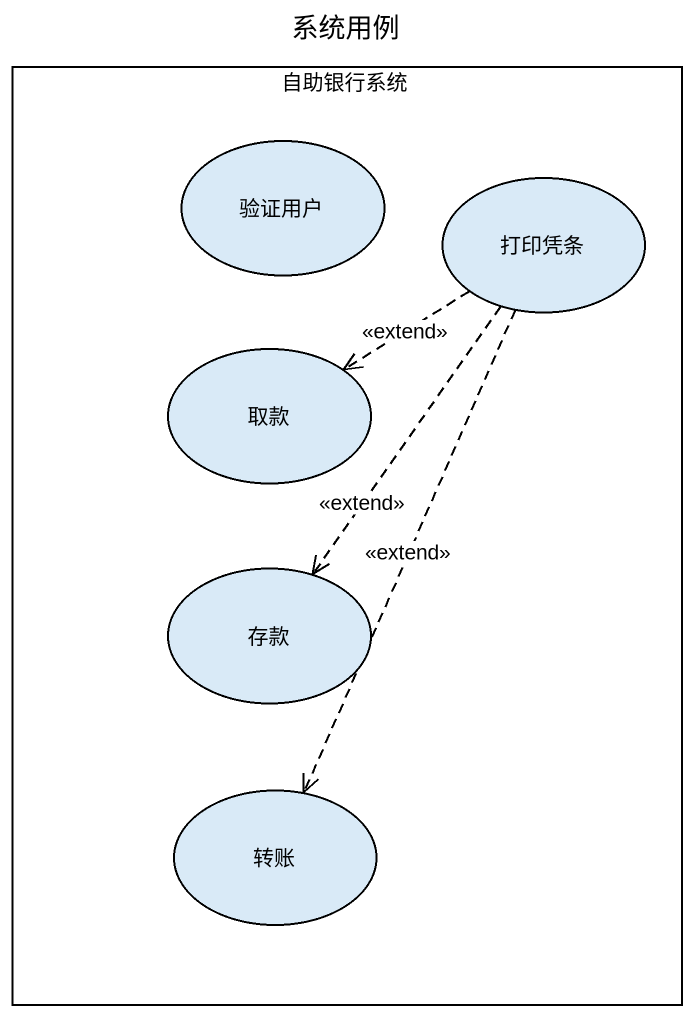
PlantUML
@startuml
title 系统用例
rectangle 自助银行系统 {
  usecase 验证用户
  usecase 打印凭条
  usecase 取款
  usecase 存款
  usecase 转账
}
打印凭条 ..> 取款 : <<extend>>
打印凭条 ..> 存款 : <<extend>>
打印凭条 ..> 转账 : <<extend>>
@enduml
